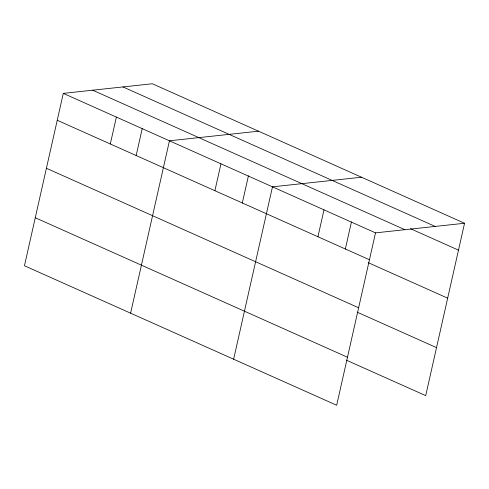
<?xml version="1.0" encoding="UTF-8"?>
<svg xmlns="http://www.w3.org/2000/svg" width="489" height="489" viewBox="0 0 489 489"><rect width="100%" height="100%" fill="white"/><g stroke="black" fill="none" stroke-linecap="round" stroke-linejoin="round"><path stroke-width="0.73" d="M464.55 223.253L152.336 83.753L63.295 93.375L24.45 265.747L336.664 405.247L375.509 232.868L464.55 223.253L425.705 395.625L346.34 360.167M110.312 143.98L116.37 117.085M136.125 155.704L142.281 128.375M130.6 313.18L169.451 140.801L258.492 131.186M214.903 190.71L220.961 163.821M242.275 203.131L248.436 175.802M233.632 359.213L272.477 186.835L361.518 177.22M317.936 236.743L323.993 209.854M345.307 249.164L351.463 221.835M122.953 86.926L435.167 226.425M410.454 228.681L458.493 250.142M92.678 90.196L404.892 229.696M63.295 93.375L375.509 232.868M57.237 120.263L369.446 259.763M368.309 262.697L447.667 298.156M46.418 168.277L358.626 307.77M357.159 312.159L436.524 347.618M35.269 217.739L347.483 357.233"/></g></svg>
